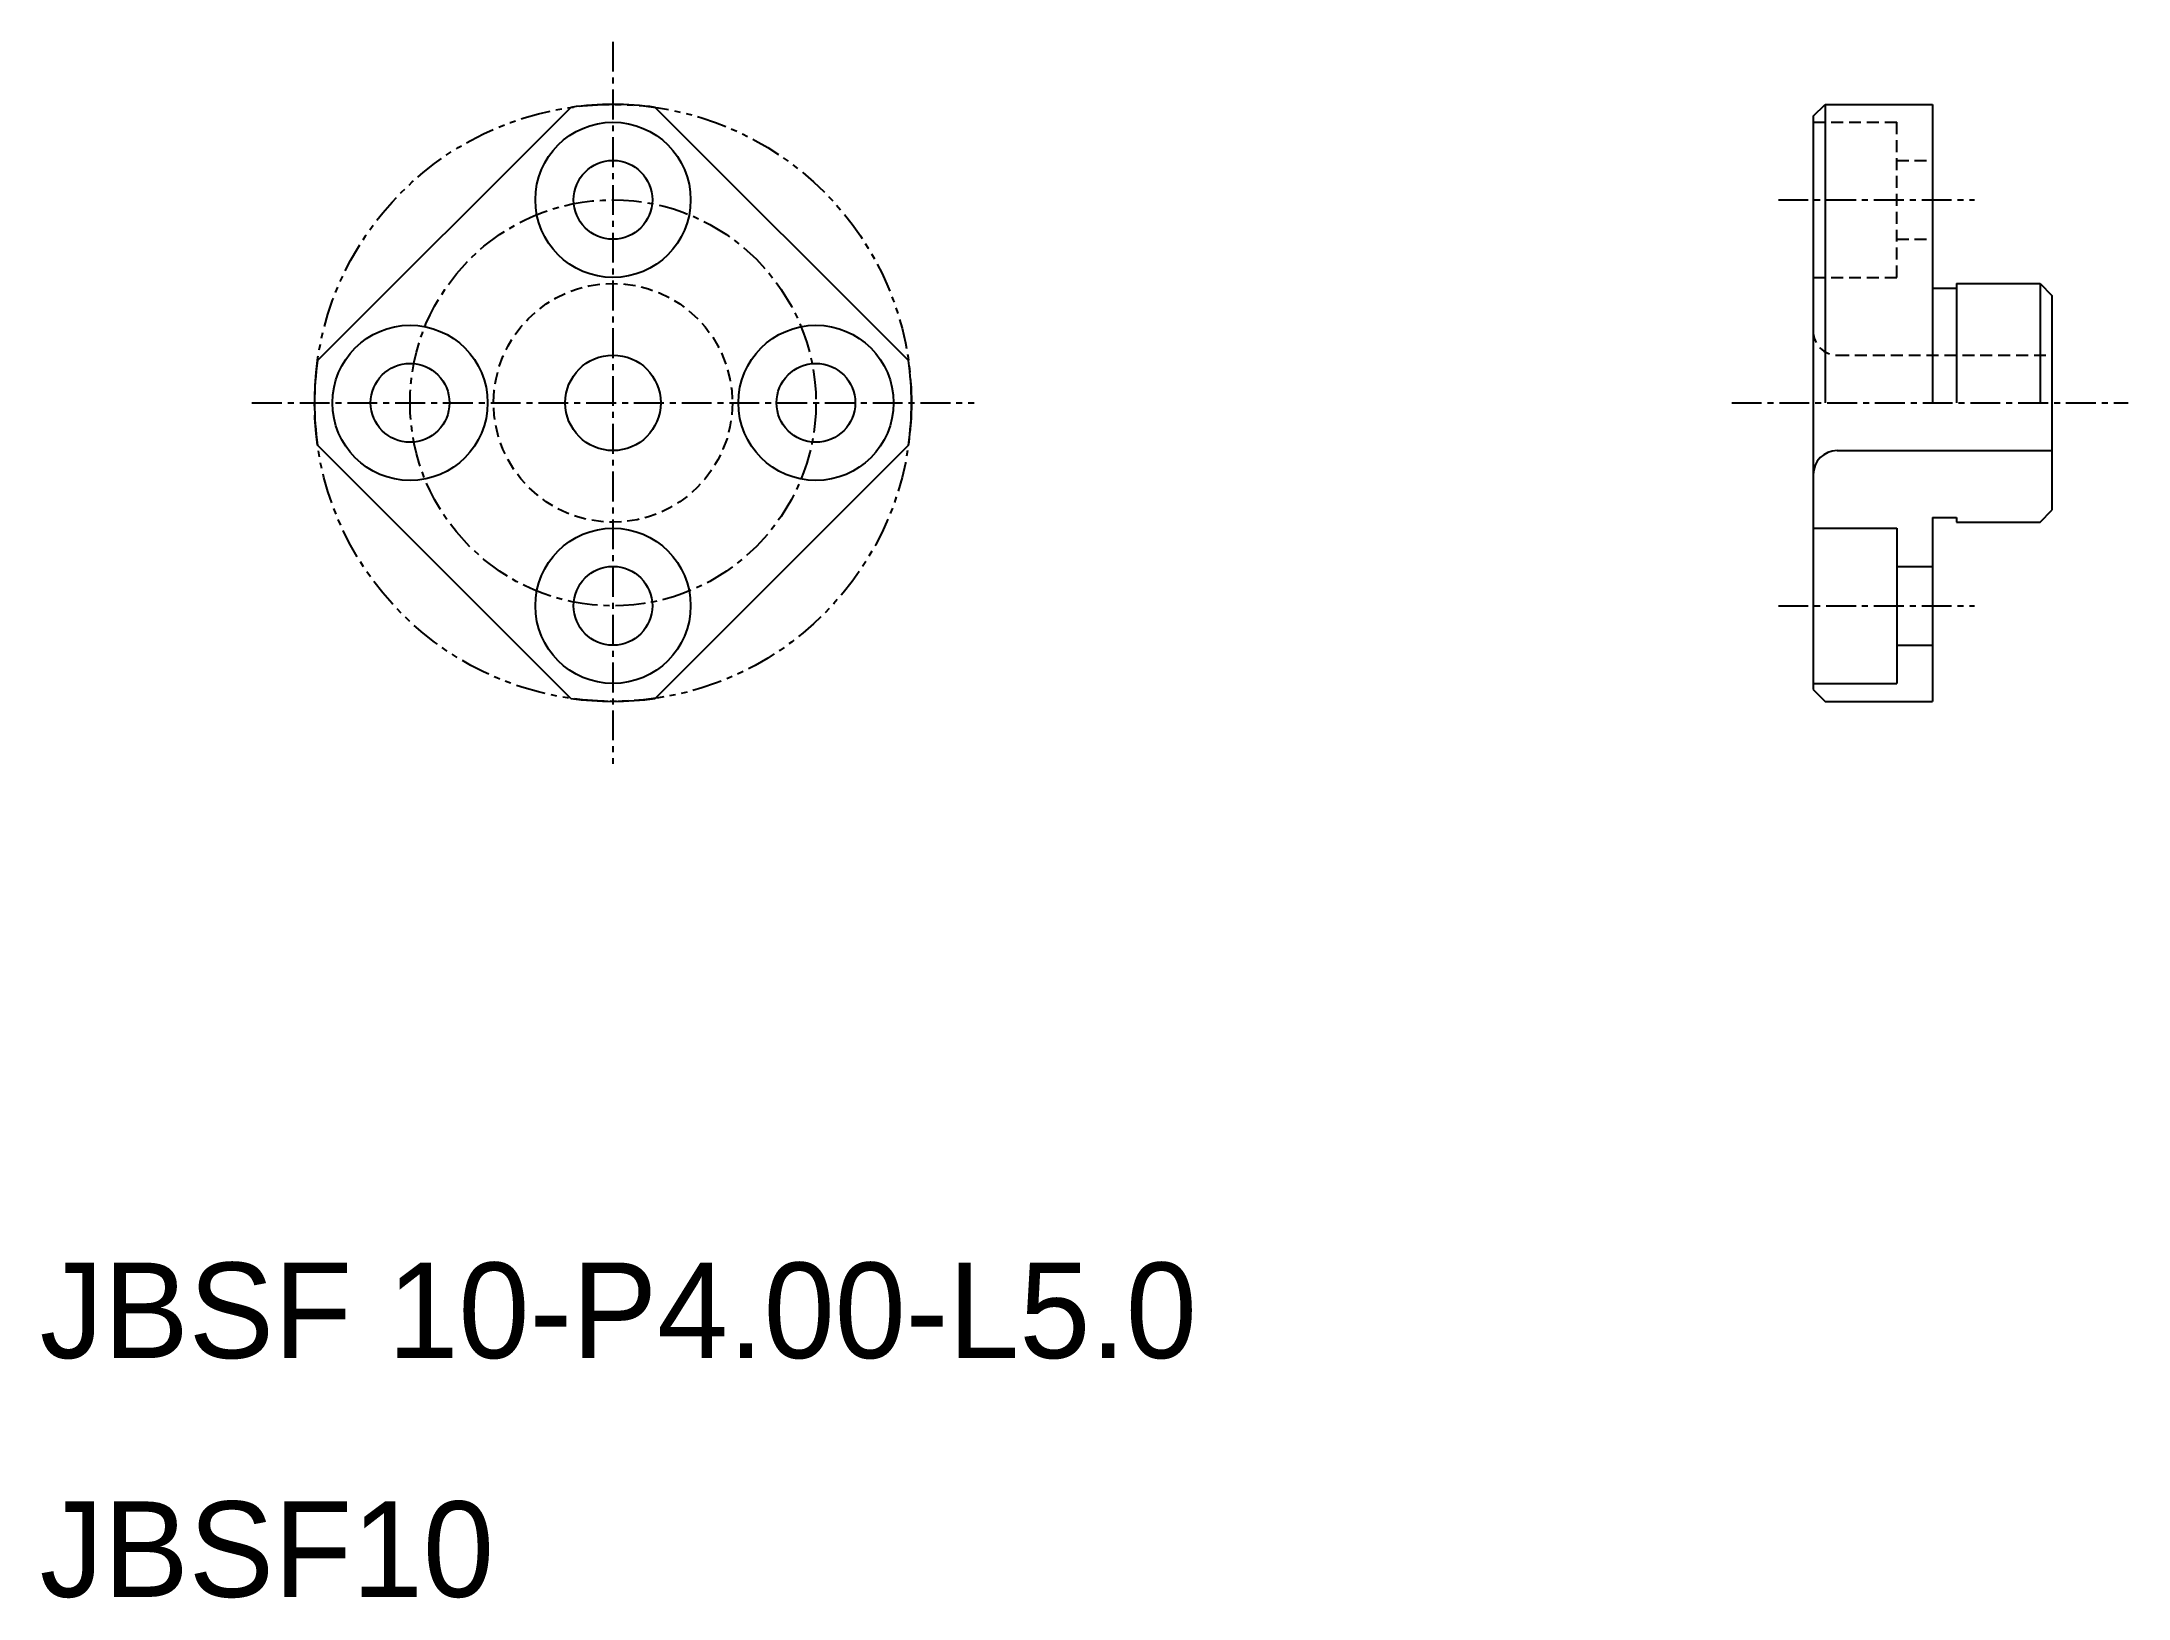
# Model space of a CAD drawing. Extents: x 18.6 to 106, y 9.9 to 75.1.
import ezdxf

# ---------------------------------------------------------------- set-up
doc = ezdxf.new("R2010")
doc.units = 0
for name, pattern in [('CENTER', [2, 1.25, -0.25, 0.25, -0.25]), ('DASHED', [0.75, 0.5, -0.25]), ('PHANTOM', [2.5, 1.25, -0.25, 0.25, -0.25, 0.25, -0.25])]:
    doc.linetypes.add(name, pattern=pattern)
doc.layers.get('0').update_dxf_attribs({"linetype": 'CONTINUOUS'})
doc.layers.add('CENTER', color=1, linetype='CENTER')

msp = doc.modelspace()

# ---------------------------------------------------------------- linework, layer by layer
at = {"color": 7, "linetype": 'CONTINUOUS'}
for p, q in [((30.126, 61.768), (40.732, 72.374)), ((44.268, 72.374), (54.874, 61.768)), ((92.768, 72), (93.268, 72.5)), ((92.768, 72), (92.768, 48)), ((93.268, 72.5), (93.268, 60)), ((93.268, 72.5), (97.768, 72.5)), ((94.393, 72.5), (94.393, 72.5)), ((95.518, 72.5), (95.519, 72.5)), ((97.768, 72.5), (97.768, 60)), ((97.768, 64.8), (98.768, 64.8)), ((98.768, 65), (102.268, 65)), ((98.768, 65), (98.768, 60)), ((102.268, 65), (102.268, 60)), ((102.268, 65), (102.768, 64.5)), ((102.768, 64.5), (102.768, 55.5)), ((40.732, 47.626), (30.126, 58.232)), ((54.874, 58.232), (44.268, 47.626)), ((93.768, 58), (102.768, 58)), ((97.768, 55.2), (97.768, 47.5)), ((97.768, 55.2), (98.768, 55.2)), ((98.768, 55.2), (98.768, 55)), ((102.268, 55), (102.768, 55.5)), ((92.768, 54.75), (96.268, 54.75)), ((96.268, 54.75), (96.268, 48.25)), ((98.768, 55), (102.268, 55)), ((96.268, 53.15), (97.768, 53.15)), ((96.268, 49.85), (97.768, 49.85)), ((92.768, 48.25), (96.268, 48.25)), ((92.768, 48), (93.268, 47.5)), ((93.268, 47.5), (97.768, 47.5))]:
    msp.add_line(p, q, dxfattribs=at)
at = {"color": 3, "linetype": 'DASHED'}
for p, q in [((92.768, 71.75), (96.268, 71.75)), ((96.268, 65.25), (96.268, 71.75)), ((96.268, 70.15), (97.768, 70.15)), ((96.268, 66.85), (97.768, 66.85)), ((92.768, 65.25), (96.268, 65.25)), ((93.768, 62), (102.768, 62))]:
    msp.add_line(p, q, dxfattribs=at)
at = {"color": 3, "linetype": 'PHANTOM'}
msp.add_circle((42.5, 60), 12.5, dxfattribs=at)
at = {"color": 7, "linetype": 'CONTINUOUS'}
for centre, radius in [((42.5, 68.5), 3.25), ((34, 60), 3.25), ((51, 60), 3.25), ((42.5, 60), 2), ((42.5, 51.5), 3.25)]:
    msp.add_circle(centre, radius, dxfattribs=at)
at = {"color": 3, "linetype": 'CONTINUOUS'}
for centre in [(42.5, 68.5), (34, 60), (51, 60), (42.5, 51.5)]:
    msp.add_circle(centre, 1.65, dxfattribs=at)
at = {"color": 3, "linetype": 'DASHED'}
msp.add_circle((42.5, 60), 5, dxfattribs=at)
at = {"color": 7, "linetype": 'CONTINUOUS'}
for centre, radius, start, end in [((42.5, 60), 12.5, 81.8699, 98.1301), ((42.5, 60), 12.5, 171.8699, 188.1301), ((42.5, 60), 12.5, 351.8699, 8.1301), ((93.768, 57), 1, 90, 180), ((42.5, 60), 12.5, 261.8699, 278.1301)]:
    msp.add_arc(centre, radius, start, end, dxfattribs=at)
at = {"color": 3, "linetype": 'DASHED'}
msp.add_arc((93.768, 63), 1, 180, 270, dxfattribs=at)
at = {"layer": 'CENTER', "color": 1, "linetype": 'CENTER'}
for p, q in [((42.5, 75.121), (42.5, 44.879)), ((91.312, 68.5), (99.529, 68.5)), ((27.379, 60), (57.621, 60)), ((89.356, 60), (105.964, 60)), ((91.312, 51.5), (99.529, 51.5))]:
    msp.add_line(p, q, dxfattribs=at)
msp.add_circle((42.5, 60), 8.5, dxfattribs=at)

# ---------------------------------------------------------------- texts
at = {"color": 7, "linetype": 'CONTINUOUS'}
for s, p in [('JBSF 10-P4.00-L5.0', (18.49, 20)), ('JBSF10', (18.49, 10))]:
    msp.add_text(s, height=4, dxfattribs=at).set_placement(p)

doc.saveas('drawing.dxf')
